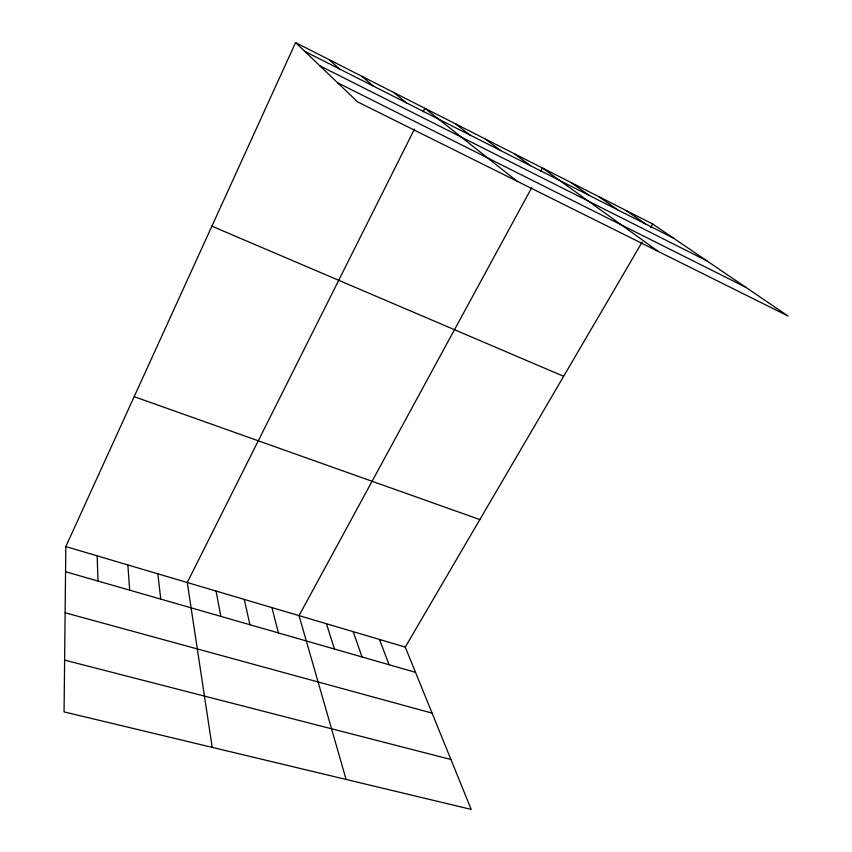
<?xml version="1.0" encoding="UTF-8"?>
<svg xmlns="http://www.w3.org/2000/svg" width="852" height="852" viewBox="0 0 852 852"><rect width="100%" height="100%" fill="white"/><g stroke="black" fill="none" stroke-linecap="round" stroke-linejoin="round"><path stroke-width="1.28" d="M65.828 546.569L64.06 711.889L471.199 809.4L405.264 647.083L65.828 546.569L295.58 42.6L652.717 224.033L787.94 315.964L357.542 101.846L295.58 42.6M414.487 129.078L187.27 582.534L212.201 747.364M423.167 111.761L424.903 108.3L517.015 181.178M531.691 187.685L299.041 615.634L346.093 779.431M540.509 171.465L542.394 167.982L658.298 251.457M405.264 647.083L642.163 242.075M650.747 227.409L652.717 224.033M64.614 660.119L450.921 759.494M65.114 612.78L432.092 713.124M65.551 571.735L415.52 672.345M134.169 396.659L479.846 519.582M211.892 226.174L563.651 376.296M337.626 82.804L745.543 287.135M319.83 65.785L706.809 260.797M304.707 51.322L673.261 237.996M626.082 210.497L645.912 224.14M598.828 196.652L617.902 209.954M570.936 182.488L589.222 195.427M514.044 153.584L530.626 165.746M485.022 138.833L500.699 150.591M455.319 123.753L470.048 135.063M393.752 92.474L406.415 102.836M361.823 76.254L373.378 86.105M329.117 59.64L339.479 68.937M379.502 639.458L389.066 664.73M353.218 631.673L362.047 656.967M326.412 623.728L334.474 649.043M271.937 607.604L278.402 632.919M244.29 599.414L249.913 624.729M216.067 591.064L220.817 616.369M157.865 573.822L160.73 599.094M127.832 564.929L129.696 590.17M97.16 555.855L97.98 581.053"/></g></svg>
